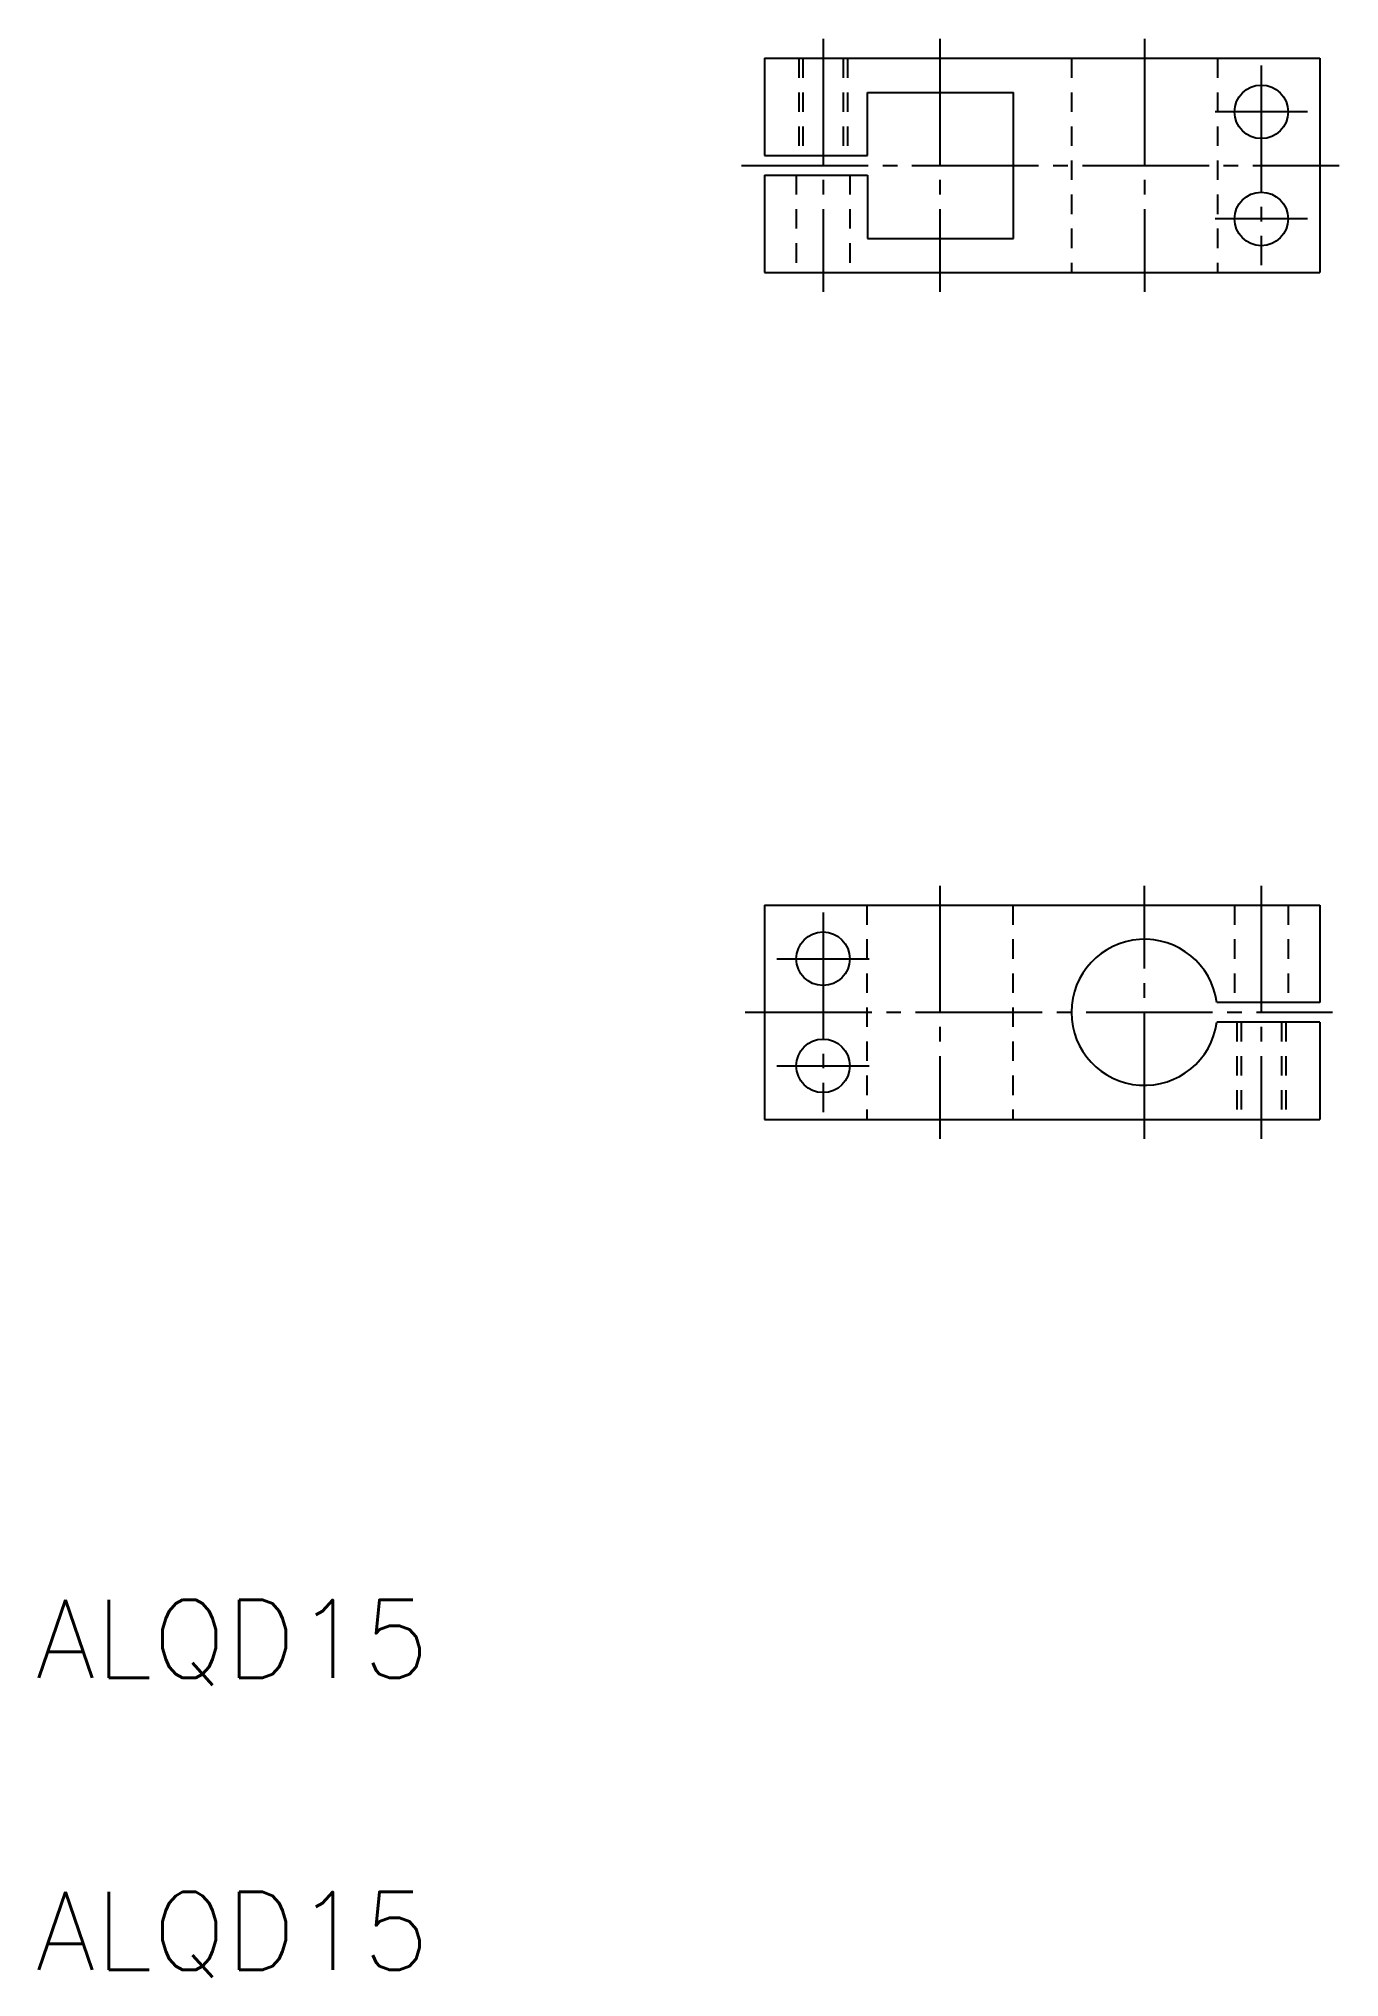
# Model space of a CAD drawing. Extents: x 113 to 247, y 91 to 290.
import ezdxf

# ---------------------------------------------------------------- set-up
doc = ezdxf.new("R2010")
doc.units = 0
doc.linetypes.add('CENTER', pattern=[17.5, 13, -1.5, 1.5, -1.5])
doc.linetypes.add('DASHED', pattern=[3.5, 2, -1.5])
doc.layers.get('0').update_dxf_attribs({"linetype": 'CONTINUOUS'})
doc.layers.add('CENTER', color=1, linetype='CENTER')
doc.styles.get("Standard").update_dxf_attribs({"font": 'txt.shx', "bigfont": '@extfont2.shx'})

msp = doc.modelspace()

# ---------------------------------------------------------------- linework, layer by layer
for p, q in [((187.92, 287.69), (244.92, 287.69)), ((187.92, 287.69), (187.92, 277.69)), ((244.92, 287.69), (244.92, 265.69)), ((244.92, 282.19), (244.92, 282.19)), ((187.92, 277.69), (198.48, 277.69)), ((187.92, 275.69), (198.48, 275.69)), ((187.92, 275.69), (187.92, 265.69)), ((244.92, 276.69), (244.92, 276.69)), ((187.92, 265.69), (244.92, 265.69)), ((187.92, 200.69), (244.92, 200.69)), ((187.92, 200.69), (187.92, 178.69)), ((244.92, 200.69), (244.92, 190.69)), ((244.92, 190.69), (234.35, 190.69)), ((244.92, 188.69), (234.35, 188.69)), ((244.92, 188.69), (244.92, 178.69)), ((187.92, 178.69), (244.92, 178.69))]:
    msp.add_line(p, q)
at = {"color": 3, "linetype": 'DASHED'}
for p, q in [((191.42, 287.69), (191.42, 277.69)), ((191.85, 287.69), (191.85, 277.69)), ((195.98, 287.69), (195.98, 277.69)), ((196.42, 287.69), (196.42, 277.69)), ((219.42, 287.69), (219.42, 265.69)), ((234.42, 287.69), (234.42, 265.69)), ((191.17, 275.69), (191.17, 265.69)), ((196.67, 275.69), (196.67, 265.69)), ((198.42, 200.69), (198.42, 178.69)), ((213.42, 200.69), (213.42, 178.69)), ((236.17, 200.69), (236.17, 190.69)), ((241.67, 200.69), (241.67, 190.69)), ((236.42, 188.69), (236.42, 178.69)), ((236.85, 188.69), (236.85, 178.69)), ((240.98, 188.69), (240.98, 178.69)), ((241.42, 188.69), (241.42, 178.69))]:
    msp.add_line(p, q, dxfattribs=at)
at = {"color": 7, "linetype": 'CONTINUOUS'}
for p, q in [((198.48, 277.69), (198.48, 284.19)), ((198.48, 284.19), (213.48, 284.19)), ((213.48, 269.19), (213.48, 284.19)), ((198.48, 275.69), (198.48, 269.19)), ((198.48, 269.19), (213.48, 269.19))]:
    msp.add_line(p, q, dxfattribs=at)
for centre in [(238.92, 282.19), (238.92, 271.19), (193.92, 195.19), (193.92, 184.19)]:
    msp.add_circle(centre, 2.75)
msp.add_arc((226.92, 189.69), 7.5, 7.6623, 352.3377)
at = {"layer": 'CENTER', "color": 1, "linetype": 'CENTER'}
for p, q in [((193.92, 289.69), (193.92, 263.69)), ((205.92, 289.69), (205.92, 263.69)), ((226.92, 289.69), (226.92, 263.69)), ((238.92, 286.94), (238.92, 266.44)), ((243.67, 282.19), (234.17, 282.19)), ((185.55, 276.69), (246.92, 276.69)), ((243.67, 271.19), (234.17, 271.19)), ((205.92, 202.69), (205.92, 176.69)), ((226.92, 176.69), (226.92, 202.69)), ((238.92, 202.69), (238.92, 176.69)), ((193.92, 199.94), (193.92, 179.44)), ((189.17, 195.19), (198.67, 195.19)), ((185.92, 189.69), (246.24, 189.69)), ((189.17, 184.19), (198.67, 184.19))]:
    msp.add_line(p, q, dxfattribs=at)

# ---------------------------------------------------------------- texts
for p in [(113.06, 121.33), (113.06, 91.33)]:
    msp.add_text('ALQD15', height=8).set_placement(p)

doc.saveas('drawing.dxf')
